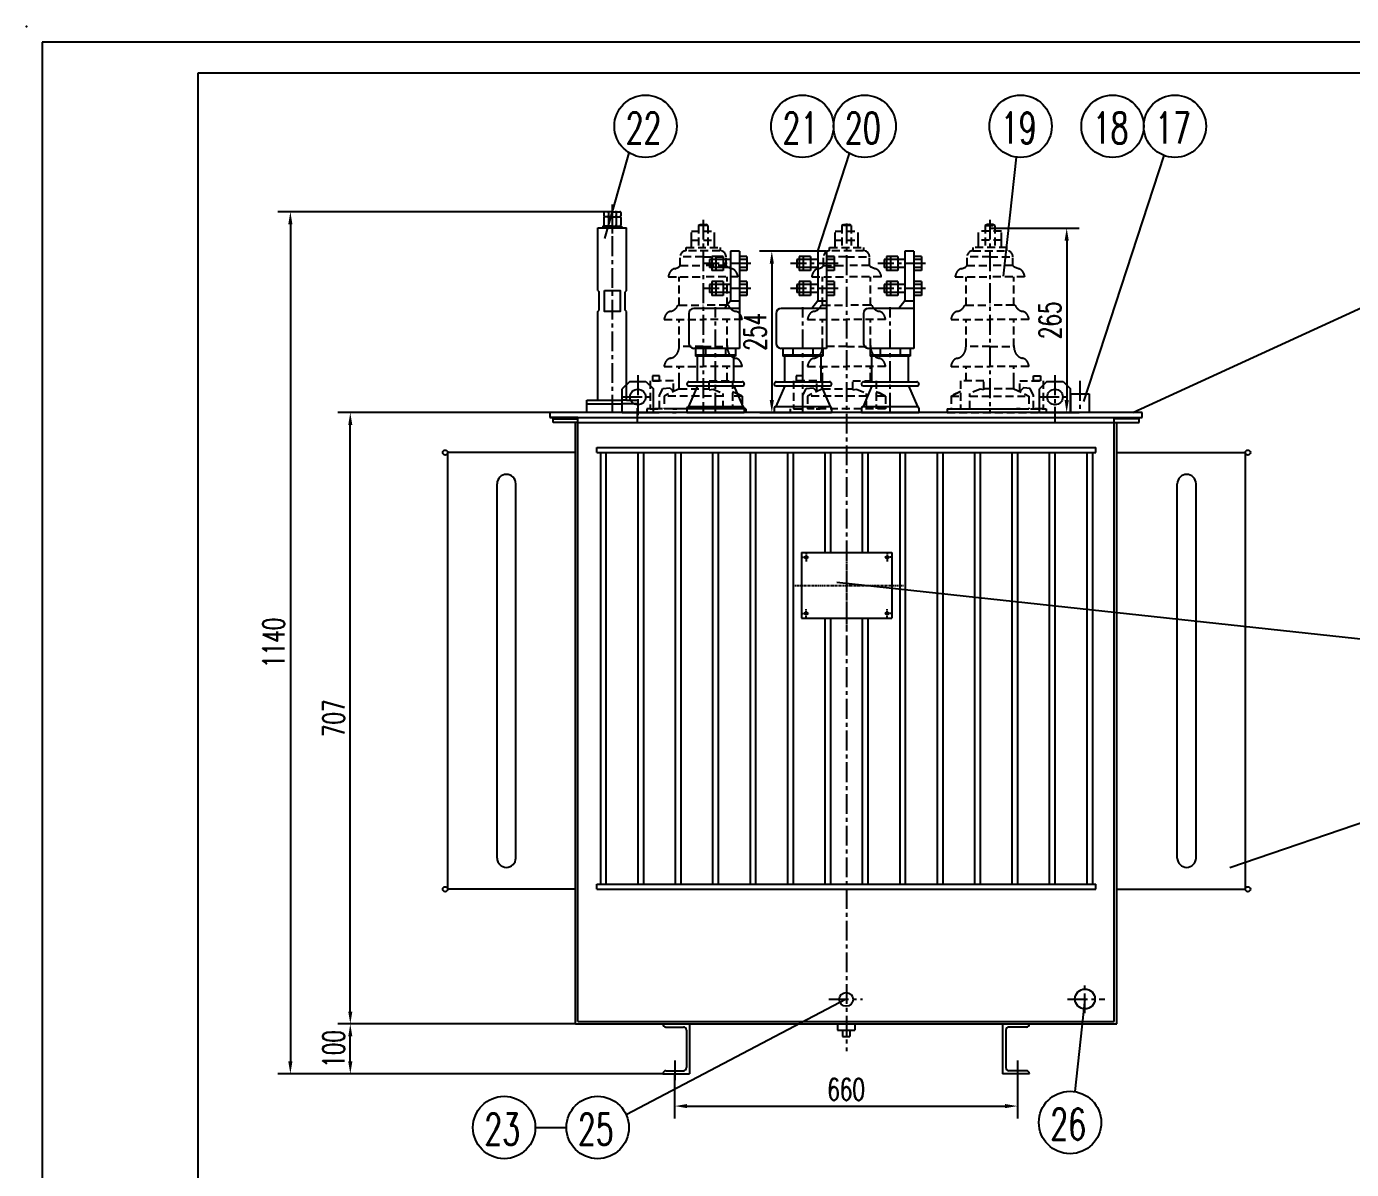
# Model space of a CAD drawing. Extents: x 53849 to 54274, y -7793 to -7491.
# Drawn here: x 53848.7 to 54061.2, y -7674.7 to -7491.5 of the extents above; entities that cross this region are included whole.
import ezdxf

# ---------------------------------------------------------------- set-up
doc = ezdxf.new("R2010")
doc.units = 0
doc.header["$LTSCALE"] = 0.1
for name, pattern in [('CENTER', [50.8, 31.75, -6.35, 6.35, -6.35]), ('DASHED', [19.05, 12.7, -6.35]), ('PHANTOM', [63.5, 31.75, -6.35, 6.35, -6.35, 6.35, -6.35])]:
    doc.linetypes.add(name, pattern=pattern)
doc.layers.get('0').update_dxf_attribs({"linetype": 'CONTINUOUS'})
doc.layers.get('DEFPOINTS').update_dxf_attribs({"linetype": 'CONTINUOUS'})
for name, color, linetype in [('1', 1, 'CENTER'), ('2', 3, 'CONTINUOUS'), ('4', 4, 'DASHED'), ('5', 7, 'CONTINUOUS')]:
    doc.layers.add(name, color=color, linetype=linetype)
doc.styles.get("Standard").update_dxf_attribs({"font": 'romans.shx', "width": 0.67, "bigfont": 'intecad.shx'})
doc.dimstyles.get("Standard").update_dxf_attribs({"dimtxt": 3.5, "dimasz": 2.5, "dimexe": 1, "dimexo": 0.2, "dimgap": 0.9, "dimtad": 1, "dimdec": 0, "dimzin": 0, "dimdsep": 46, "dimtxsty": 'Standard', "dimcen": 0, "dimadec": 0, "dimazin": 0, "dimtfac": 1, "dimtdec": 0, "dimtmove": 0, "dimatfit": 3, "dimfxl": 0, "dimtolj": 1, "dimtzin": 0, "dimarcsym": 0})

# ---------------------------------------------------------------- blocks, each defined once
blk = doc.blocks.new('mp')
for p, q in [((13302, -635.8), (13447, -635.8)), ((13302, -635.8), (13302, -740.8)), ((13447, -635.8), (13447, -740.8)), ((13302, -740.8), (13447, -740.8))]:
    blk.add_line(p, q)
for centre in [(13309.5, -643.3), (13439.5, -643.3), (13309.5, -733.3), (13439.5, -733.3)]:
    blk.add_circle(centre, 2)
at = {"layer": '1'}
for p, q in [((13309.5, -635.8), (13309.5, -650.2)), ((13374.5, -622.4), (13374.5, -756.4)), ((13439.5, -635.8), (13439.5, -650.2)), ((13302, -643.3), (13314.6, -643.3)), ((13447, -643.3), (13434.4, -643.3)), ((13287.7, -688.3), (13466.5, -688.3)), ((13302, -733.3), (13314.6, -733.3)), ((13309.5, -740.8), (13309.5, -726.4)), ((13447, -733.3), (13434.4, -733.3)), ((13439.5, -740.8), (13439.5, -726.4))]:
    blk.add_line(p, q, dxfattribs=at)
blk = doc.blocks.new('*D907')
at = {"layer": '2', "lineweight": -2, "transparency": 16777216}
for p, q in [((53952.64, -7659.36), (53952.64, -7666.52)), ((54007.64, -7659.36), (54007.64, -7666.52)), ((53954.64, -7664.52), (54005.64, -7664.52))]:
    blk.add_line(p, q, dxfattribs=at)
at = {"layer": '2', "transparency": 16777216}
for points in [[(53954.64, -7664.19), (53954.64, -7664.85), (53952.64, -7664.52)], [(54005.64, -7664.19), (54005.64, -7664.85), (54007.64, -7664.52)]]:
    blk.add_solid(points, dxfattribs=at)
at = {"layer": 'DEFPOINTS', "color": 0, "transparency": 16777216}
for p in [(53952.64, -7659.36), (54007.64, -7659.36), (54007.64, -7664.52)]:
    blk.add_point(p, dxfattribs=at)
at = {"layer": '2', "transparency": 16777216, "insert": (53980.14, -7661.85), "char_height": 3.5, "attachment_point": 5}
blk.add_mtext('\\A1;660', dxfattribs=at)
blk = doc.blocks.new('*D918')
at = {"layer": '2', "lineweight": -2, "transparency": 16777216}
for p, q in [((53936.74, -7651.36), (53898.62, -7651.36)), ((53900.62, -7657.36), (53900.62, -7653.36)), ((53950.74, -7659.36), (53898.62, -7659.36))]:
    blk.add_line(p, q, dxfattribs=at)
at = {"layer": '2', "transparency": 16777216}
for points in [[(53900.29, -7653.36), (53900.95, -7653.36), (53900.62, -7651.36)], [(53900.29, -7657.36), (53900.95, -7657.36), (53900.62, -7659.36)]]:
    blk.add_solid(points, dxfattribs=at)
at = {"layer": 'DEFPOINTS', "color": 0, "transparency": 16777216}
for p in [(53900.62, -7651.36), (53936.74, -7651.36), (53950.74, -7659.36)]:
    blk.add_point(p, dxfattribs=at)
at = {"layer": '2', "transparency": 16777216, "insert": (53897.94, -7655.36), "char_height": 3.5, "attachment_point": 5, "rotation": 90}
blk.add_mtext('\\A1;100', dxfattribs=at)
blk = doc.blocks.new('*D919')
at = {"layer": '2', "lineweight": -2, "transparency": 16777216}
for p, q in [((53932.63, -7553.36), (53898.62, -7553.36)), ((53900.62, -7649.36), (53900.62, -7555.36)), ((53936.74, -7651.36), (53898.62, -7651.36))]:
    blk.add_line(p, q, dxfattribs=at)
at = {"layer": '2', "transparency": 16777216}
for points in [[(53900.29, -7555.36), (53900.95, -7555.36), (53900.62, -7553.36)], [(53900.29, -7649.36), (53900.95, -7649.36), (53900.62, -7651.36)]]:
    blk.add_solid(points, dxfattribs=at)
at = {"layer": 'DEFPOINTS', "color": 0, "transparency": 16777216}
for p in [(53900.62, -7553.36), (53932.63, -7553.36), (53936.74, -7651.36)]:
    blk.add_point(p, dxfattribs=at)
at = {"layer": '2', "transparency": 16777216, "insert": (53897.94, -7602.36), "char_height": 3.5, "attachment_point": 5, "rotation": 90}
blk.add_mtext('\\A1;707', dxfattribs=at)
blk = doc.blocks.new('*D920')
at = {"layer": '2', "lineweight": -2, "transparency": 16777216}
for p, q in [((53942.63, -7521.16), (53889.01, -7521.16)), ((53891.01, -7523.16), (53891.01, -7657.36)), ((53950.74, -7659.36), (53889.01, -7659.36))]:
    blk.add_line(p, q, dxfattribs=at)
at = {"layer": '2', "transparency": 16777216}
for points in [[(53890.68, -7523.16), (53891.34, -7523.16), (53891.01, -7521.16)], [(53890.68, -7657.36), (53891.34, -7657.36), (53891.01, -7659.36)]]:
    blk.add_solid(points, dxfattribs=at)
at = {"layer": 'DEFPOINTS', "color": 0, "transparency": 16777216}
for p in [(53942.63, -7521.16), (53891.01, -7659.36), (53950.74, -7659.36)]:
    blk.add_point(p, dxfattribs=at)
at = {"layer": '2', "transparency": 16777216, "insert": (53888.33, -7590.26), "char_height": 3.5, "attachment_point": 5, "rotation": 90}
blk.add_mtext('\\A1;1140', dxfattribs=at)
blk = doc.blocks.new('*D921')
at = {"layer": '2', "lineweight": -2, "transparency": 16777216}
for p, q in [((53975.58, -7527.46), (53966.22, -7527.46)), ((53968.22, -7529.46), (53968.22, -7551.36)), ((53966.28, -7553.36), (53970.22, -7553.36))]:
    blk.add_line(p, q, dxfattribs=at)
at = {"layer": '2', "transparency": 16777216}
for points in [[(53967.89, -7529.46), (53968.55, -7529.46), (53968.22, -7527.46)], [(53967.89, -7551.36), (53968.55, -7551.36), (53968.22, -7553.36)]]:
    blk.add_solid(points, dxfattribs=at)
at = {"layer": 'DEFPOINTS', "color": 0, "transparency": 16777216}
for p in [(53975.58, -7527.46), (53966.28, -7553.36), (53968.22, -7553.36)]:
    blk.add_point(p, dxfattribs=at)
at = {"layer": '2', "transparency": 16777216, "insert": (53965.55, -7540.41), "char_height": 3.5, "attachment_point": 5, "rotation": 90}
blk.add_mtext('\\A1;254', dxfattribs=at)
blk = doc.blocks.new('*D927')
at = {"layer": '2', "lineweight": -2, "transparency": 16777216}
for p, q in [((54003.13, -7523.79), (54017.51, -7523.79)), ((54015.51, -7525.79), (54015.51, -7551.36)), ((54011.13, -7553.36), (54017.51, -7553.36))]:
    blk.add_line(p, q, dxfattribs=at)
at = {"layer": '2', "transparency": 16777216}
for points in [[(54015.18, -7525.79), (54015.85, -7525.79), (54015.51, -7523.79)], [(54015.18, -7551.36), (54015.85, -7551.36), (54015.51, -7553.36)]]:
    blk.add_solid(points, dxfattribs=at)
at = {"layer": 'DEFPOINTS', "color": 0, "transparency": 16777216}
for p in [(54003.13, -7523.79), (54011.13, -7553.36), (54015.51, -7553.36)]:
    blk.add_point(p, dxfattribs=at)
at = {"layer": '2', "transparency": 16777216, "insert": (54012.84, -7538.57), "char_height": 3.5, "attachment_point": 5, "rotation": 90}
blk.add_mtext('\\A1;265', dxfattribs=at)

msp = doc.modelspace()

# ---------------------------------------------------------------- linework, layer by layer
for p, q in [((54266.19, -7498.972), (53876.19, -7498.972)), ((53876.19, -7498.972), (53876.19, -7785.972)), ((53941.284, -7521.308), (53941.284, -7521.808)), ((53941.284, -7522.108), (53941.284, -7523.308)), ((53942.634, -7521.158), (53941.434, -7521.158)), ((53941.869, -7521.958), (53941.434, -7521.958)), ((53942.019, -7521.308), (53942.019, -7521.808)), ((53942.019, -7522.108), (53942.019, -7523.308)), ((53942.634, -7521.958), (53942.169, -7521.958)), ((53942.634, -7521.158), (53943.834, -7521.158)), ((53942.634, -7521.958), (53943.099, -7521.958)), ((53943.249, -7521.308), (53943.249, -7521.808)), ((53943.249, -7522.108), (53943.249, -7523.308)), ((53943.399, -7521.958), (53943.834, -7521.958)), ((53943.984, -7521.308), (53943.984, -7521.808)), ((53943.984, -7522.108), (53943.984, -7523.308)), ((53940.334, -7533.784), (53940.334, -7523.758)), ((53940.334, -7523.758), (53944.934, -7523.758)), ((53942.634, -7523.458), (53941.134, -7523.458)), ((53941.134, -7523.458), (53941.134, -7523.758)), ((53941.869, -7523.458), (53941.434, -7523.458)), ((53942.634, -7523.458), (53944.134, -7523.458)), ((53943.399, -7523.458), (53943.834, -7523.458)), ((53944.134, -7523.458), (53944.134, -7523.758)), ((53944.134, -7523.458), (53944.134, -7523.758)), ((53944.934, -7533.784), (53944.934, -7523.758)), ((53961.578, -7528.818), (53958.218, -7528.818)), ((53958.218, -7528.818), (53958.218, -7530.098)), ((53960.442, -7528.338), (53958.618, -7528.338)), ((53958.618, -7528.338), (53958.618, -7530.578)), ((53959.258, -7528.338), (53959.258, -7530.578)), ((53960.442, -7528.338), (53960.442, -7530.578)), ((53963.018, -7527.458), (53961.578, -7527.458)), ((53961.578, -7527.458), (53961.578, -7535.458)), ((53963.018, -7527.458), (53963.018, -7543.058)), ((53964.202, -7528.338), (53963.018, -7528.338)), ((53964.202, -7528.818), (53963.018, -7528.818)), ((53964.202, -7528.338), (53964.202, -7530.578)), ((53964.202, -7528.338), (53964.202, -7530.578)), ((53975.578, -7528.818), (53972.218, -7528.818)), ((53972.218, -7528.818), (53972.218, -7530.098)), ((53974.442, -7528.338), (53972.618, -7528.338)), ((53972.618, -7528.338), (53972.618, -7530.578)), ((53973.258, -7528.338), (53973.258, -7530.578)), ((53974.442, -7528.338), (53974.442, -7530.578)), ((53977.018, -7527.458), (53975.578, -7527.458)), ((53975.578, -7527.458), (53975.578, -7535.458)), ((53977.018, -7527.458), (53977.018, -7543.058)), ((53978.202, -7528.338), (53977.018, -7528.338)), ((53978.202, -7528.818), (53977.018, -7528.818)), ((53978.202, -7528.338), (53978.202, -7530.578)), ((53978.202, -7528.338), (53978.202, -7530.578)), ((53989.578, -7528.818), (53986.218, -7528.818)), ((53986.218, -7528.818), (53986.218, -7530.098)), ((53988.442, -7528.338), (53986.618, -7528.338)), ((53986.618, -7528.338), (53986.618, -7530.578)), ((53987.258, -7528.338), (53987.258, -7530.578)), ((53988.442, -7528.338), (53988.442, -7530.578)), ((53991.018, -7527.458), (53989.578, -7527.458)), ((53989.578, -7527.458), (53989.578, -7535.458)), ((53991.018, -7527.458), (53991.018, -7543.058)), ((53992.202, -7528.338), (53991.018, -7528.338)), ((53992.202, -7528.818), (53991.018, -7528.818)), ((53992.202, -7528.338), (53992.202, -7530.578)), ((53992.202, -7528.338), (53992.202, -7530.578)), ((53961.578, -7530.098), (53958.218, -7530.098)), ((53960.442, -7530.578), (53958.618, -7530.578)), ((53964.202, -7530.098), (53963.018, -7530.098)), ((53964.202, -7530.578), (53963.018, -7530.578)), ((53975.578, -7530.098), (53972.218, -7530.098)), ((53974.442, -7530.578), (53972.618, -7530.578)), ((53978.202, -7530.098), (53977.018, -7530.098)), ((53978.202, -7530.578), (53977.018, -7530.578)), ((53989.578, -7530.098), (53986.218, -7530.098)), ((53988.442, -7530.578), (53986.618, -7530.578)), ((53992.202, -7530.098), (53991.018, -7530.098)), ((53992.202, -7530.578), (53991.018, -7530.578)), ((53961.578, -7532.818), (53958.218, -7532.818)), ((53958.218, -7532.818), (53958.218, -7534.098)), ((53958.618, -7532.338), (53958.618, -7534.578)), ((53960.442, -7532.338), (53958.618, -7532.338)), ((53959.258, -7532.338), (53959.258, -7534.578)), ((53960.442, -7532.338), (53960.442, -7534.578)), ((53964.202, -7532.338), (53963.018, -7532.338)), ((53964.202, -7532.818), (53963.018, -7532.818)), ((53964.202, -7532.338), (53964.202, -7534.578)), ((53964.202, -7532.338), (53964.202, -7534.578)), ((53975.578, -7532.818), (53972.218, -7532.818)), ((53972.218, -7532.818), (53972.218, -7534.098)), ((53972.618, -7532.338), (53972.618, -7534.578)), ((53974.442, -7532.338), (53972.618, -7532.338)), ((53973.258, -7532.338), (53973.258, -7534.578)), ((53974.442, -7532.338), (53974.442, -7534.578)), ((53978.202, -7532.338), (53977.018, -7532.338)), ((53978.202, -7532.818), (53977.018, -7532.818)), ((53978.202, -7532.338), (53978.202, -7534.578)), ((53978.202, -7532.338), (53978.202, -7534.578)), ((53989.578, -7532.818), (53986.218, -7532.818)), ((53986.218, -7532.818), (53986.218, -7534.098)), ((53986.618, -7532.338), (53986.618, -7534.578)), ((53988.442, -7532.338), (53986.618, -7532.338)), ((53987.258, -7532.338), (53987.258, -7534.578)), ((53988.442, -7532.338), (53988.442, -7534.578)), ((53992.202, -7532.338), (53991.018, -7532.338)), ((53992.202, -7532.818), (53991.018, -7532.818)), ((53992.202, -7532.338), (53992.202, -7534.578)), ((53992.202, -7532.338), (53992.202, -7534.578)), ((53940.334, -7533.784), (53940.539, -7533.998)), ((53940.539, -7536.94), (53940.539, -7533.998)), ((53944.934, -7533.784), (53944.729, -7533.998)), ((53944.729, -7536.94), (53944.729, -7533.998)), ((53961.578, -7534.098), (53958.218, -7534.098)), ((53960.442, -7534.578), (53958.618, -7534.578)), ((53964.202, -7534.098), (53963.018, -7534.098)), ((53964.202, -7534.578), (53963.018, -7534.578)), ((53975.578, -7534.098), (53972.218, -7534.098)), ((53974.442, -7534.578), (53972.618, -7534.578)), ((53978.202, -7534.098), (53977.018, -7534.098)), ((53978.202, -7534.578), (53977.018, -7534.578)), ((53989.578, -7534.098), (53986.218, -7534.098)), ((53988.442, -7534.578), (53986.618, -7534.578)), ((53992.202, -7534.098), (53991.018, -7534.098)), ((53992.202, -7534.578), (53991.018, -7534.578)), ((53940.334, -7537.154), (53940.539, -7536.94)), ((53940.334, -7551.358), (53940.334, -7537.154)), ((53944.934, -7537.154), (53944.729, -7536.94)), ((53944.934, -7548.858), (53944.934, -7537.154)), ((53963.018, -7536.658), (53955.724, -7536.658)), ((53961.578, -7535.458), (53960.618, -7536.658)), ((53961.578, -7535.458), (53963.018, -7535.458)), ((53977.018, -7536.658), (53969.724, -7536.658)), ((53975.578, -7535.458), (53974.618, -7536.658)), ((53975.578, -7535.458), (53977.018, -7535.458)), ((53991.018, -7536.658), (53983.724, -7536.658)), ((53989.578, -7535.458), (53988.618, -7536.658)), ((53989.578, -7535.458), (53991.018, -7535.458)), ((53954.924, -7537.458), (53954.924, -7542.258)), ((53968.924, -7537.458), (53968.924, -7542.258)), ((53982.924, -7537.458), (53982.924, -7542.258)), ((53963.018, -7543.058), (53955.724, -7543.058)), ((53956.006, -7543.058), (53956.006, -7544.338)), ((53957.606, -7543.058), (53957.606, -7544.178)), ((53960.806, -7543.058), (53960.806, -7544.178)), ((53962.406, -7543.058), (53962.406, -7544.338)), ((53977.018, -7543.058), (53969.724, -7543.058)), ((53970.006, -7543.058), (53970.006, -7544.338)), ((53971.606, -7543.058), (53971.606, -7544.178)), ((53974.806, -7543.058), (53974.806, -7544.178)), ((53976.406, -7543.058), (53976.406, -7544.338)), ((53991.018, -7543.058), (53983.724, -7543.058)), ((53984.006, -7543.058), (53984.006, -7544.338)), ((53985.606, -7543.058), (53985.606, -7544.178)), ((53988.806, -7543.058), (53988.806, -7544.178)), ((53990.406, -7543.058), (53990.406, -7544.338)), ((53962.406, -7544.178), (53956.006, -7544.178)), ((53962.406, -7544.338), (53956.006, -7544.338)), ((53956.286, -7548.42), (53956.286, -7544.338)), ((53962.126, -7548.42), (53962.126, -7544.338)), ((53976.406, -7544.178), (53970.006, -7544.178)), ((53976.406, -7544.338), (53970.006, -7544.338)), ((53970.286, -7548.42), (53970.286, -7544.338)), ((53976.126, -7548.42), (53976.126, -7544.338)), ((53990.406, -7544.178), (53984.006, -7544.178)), ((53990.406, -7544.338), (53984.006, -7544.338)), ((53984.286, -7548.42), (53984.286, -7544.338)), ((53990.126, -7548.42), (53990.126, -7544.338)), ((53954.606, -7548.74), (53954.606, -7548.82)), ((53954.846, -7549.06), (53963.566, -7549.06)), ((53956.286, -7549.06), (53954.846, -7552.398)), ((53954.926, -7548.42), (53963.486, -7548.42)), ((53962.126, -7549.06), (53963.566, -7552.398)), ((53963.806, -7548.74), (53963.806, -7548.82)), ((53968.606, -7548.74), (53968.606, -7548.82)), ((53968.846, -7549.06), (53977.566, -7549.06)), ((53970.286, -7549.06), (53968.846, -7552.398)), ((53968.926, -7548.42), (53977.486, -7548.42)), ((53976.126, -7549.06), (53977.566, -7552.398)), ((53977.806, -7548.74), (53977.806, -7548.82)), ((53982.606, -7548.74), (53982.606, -7548.82)), ((53982.846, -7549.06), (53991.566, -7549.06)), ((53984.286, -7549.06), (53982.846, -7552.398)), ((53982.926, -7548.42), (53991.486, -7548.42)), ((53990.126, -7549.06), (53991.566, -7552.398)), ((53991.806, -7548.74), (53991.806, -7548.82)), ((53938.534, -7551.358), (53944.234, -7551.358)), ((53938.534, -7553.358), (53938.534, -7551.358)), ((53938.534, -7551.958), (53944.234, -7551.958)), ((53944.934, -7551.358), (53944.934, -7550.858)), ((53946.14, -7551.958), (53946.734, -7551.958)), ((54016.134, -7550.358), (54019.134, -7550.358)), ((54016.134, -7550.358), (54016.134, -7553.358)), ((54019.134, -7550.358), (54019.134, -7553.358)), ((53944.234, -7553.358), (53949.234, -7553.358)), ((53963.974, -7553.358), (53948.097, -7553.358)), ((53948.622, -7553.358), (53950.132, -7553.358)), ((53954.606, -7552.638), (53954.606, -7553.358)), ((53954.606, -7553.358), (53963.806, -7553.358)), ((53954.846, -7552.398), (53963.566, -7552.398)), ((53963.806, -7552.638), (53963.806, -7553.358)), ((53968.606, -7552.638), (53968.606, -7553.358)), ((53968.606, -7553.358), (53977.806, -7553.358)), ((53968.846, -7552.398), (53977.566, -7552.398)), ((53987.046, -7553.358), (53971.169, -7553.358)), ((53977.806, -7552.638), (53977.806, -7553.358)), ((53982.606, -7552.638), (53982.606, -7553.358)), ((53982.606, -7553.358), (53991.806, -7553.358)), ((53982.846, -7552.398), (53991.566, -7552.398)), ((53991.806, -7552.638), (53991.806, -7553.358)), ((54009.974, -7553.358), (53994.097, -7553.358)), ((54011.134, -7553.358), (54016.134, -7553.358)), ((53936.739, -7651.357), (53936.739, -7554.958)), ((54023.534, -7651.357), (54023.534, -7554.958)), ((53936.739, -7559.758), (53916.239, -7559.758)), ((53916.239, -7629.758), (53916.239, -7559.758)), ((53940.178, -7558.958), (54020.178, -7558.958)), ((53940.178, -7559.758), (53940.178, -7558.958)), ((53940.178, -7559.758), (54020.178, -7559.758)), ((53940.728, -7559.758), (53940.728, -7628.958)), ((53941.628, -7559.758), (53941.628, -7628.958)), ((53946.728, -7559.758), (53946.728, -7628.958)), ((53947.628, -7559.758), (53947.628, -7628.958)), ((53952.728, -7559.758), (53952.728, -7628.958)), ((53953.628, -7559.758), (53953.628, -7628.958)), ((53958.728, -7559.758), (53958.728, -7628.958)), ((53959.628, -7559.758), (53959.628, -7628.958)), ((53964.728, -7559.758), (53964.728, -7628.958)), ((53965.628, -7559.758), (53965.628, -7628.958)), ((53970.728, -7559.758), (53970.728, -7628.958)), ((53971.628, -7559.758), (53971.628, -7628.958)), ((53976.728, -7559.758), (53976.728, -7575.8)), ((53977.628, -7559.758), (53977.628, -7575.8)), ((53982.728, -7559.758), (53982.728, -7575.8)), ((53983.628, -7559.758), (53983.628, -7575.8)), ((53988.728, -7559.758), (53988.728, -7628.958)), ((53989.628, -7559.758), (53989.628, -7628.958)), ((53994.728, -7559.758), (53994.728, -7628.958)), ((53995.628, -7559.758), (53995.628, -7628.958)), ((54000.728, -7559.758), (54000.728, -7628.958)), ((54001.628, -7559.758), (54001.628, -7628.958)), ((54006.728, -7559.758), (54006.728, -7628.958)), ((54007.628, -7559.758), (54007.628, -7628.958)), ((54012.728, -7559.758), (54012.728, -7628.958)), ((54013.628, -7559.758), (54013.628, -7628.958)), ((54018.728, -7559.758), (54018.728, -7628.958)), ((54019.628, -7559.758), (54019.628, -7628.958)), ((54020.178, -7559.758), (54020.178, -7558.958)), ((54023.674, -7559.758), (54044.174, -7559.758)), ((54044.174, -7629.758), (54044.174, -7559.758)), ((53976.728, -7586.3), (53976.728, -7628.958)), ((53977.628, -7586.3), (53977.628, -7628.958)), ((53982.728, -7586.3), (53982.728, -7628.958)), ((53983.628, -7586.3), (53983.628, -7628.958)), ((53936.739, -7629.758), (53916.239, -7629.758)), ((53940.178, -7628.958), (54020.178, -7628.958)), ((53940.178, -7629.758), (53940.178, -7628.958)), ((53940.178, -7629.758), (54020.178, -7629.758)), ((54020.178, -7629.758), (54020.178, -7628.958)), ((54023.674, -7629.758), (54044.174, -7629.758)), ((53936.739, -7651.357), (54023.534, -7651.357)), ((53951.244, -7651.857), (53954.044, -7651.857)), ((53955.044, -7651.357), (53955.044, -7659.357)), ((53978.744, -7651.357), (53978.744, -7652.357)), ((53981.544, -7651.357), (53981.544, -7652.357)), ((54005.244, -7651.357), (54005.244, -7659.357)), ((54009.044, -7651.857), (54006.244, -7651.857)), ((53954.544, -7652.357), (53954.544, -7658.357)), ((53978.744, -7652.357), (53981.544, -7652.357)), ((53979.544, -7652.357), (53979.544, -7653.357)), ((53979.544, -7653.357), (53980.744, -7653.357)), ((53980.744, -7652.357), (53980.744, -7653.357)), ((54005.744, -7652.357), (54005.744, -7658.357)), ((53950.744, -7659.357), (53950.744, -7659.357)), ((53950.744, -7659.357), (53955.044, -7659.357)), ((53951.244, -7658.857), (53954.044, -7658.857)), ((54009.544, -7659.357), (54005.244, -7659.357)), ((54009.044, -7658.857), (54006.244, -7658.857)), ((54009.544, -7659.357), (54009.544, -7659.357))]:
    msp.add_line(p, q)
at = {"color": 1, "linetype": 'CENTER'}
for p, q in [((54018.444, -7649.628), (54018.444, -7644.665)), ((53977.36, -7647.357), (53982.775, -7647.357)), ((54015.664, -7647.357), (54021.61, -7647.357))]:
    msp.add_line(p, q, dxfattribs=at)
msp.add_lwpolyline([(53941.365, -7533.784), (53943.902, -7533.784), (53943.902, -7537.154), (53941.365, -7537.154)], close=True)
for centre, radius in [((53915.839, -7559.758), 0.4), ((54044.574, -7559.758), 0.4), ((53915.839, -7629.758), 0.4), ((54044.574, -7629.758), 0.4), ((53980.144, -7647.423), 1.1), ((54018.444, -7647.357), 1.6)]:
    msp.add_circle(centre, radius)
for centre, radius, start, end in [((53941.434, -7521.308), 0.15, 90, 180), ((53941.434, -7521.808), 0.15, 180, 270), ((53941.434, -7522.108), 0.15, 90, 180), ((53941.869, -7521.308), 0.15, 0, 90), ((53941.869, -7521.808), 0.15, 270, 0), ((53941.869, -7522.108), 0.15, 0, 90), ((53942.169, -7521.308), 0.15, 90, 180), ((53942.169, -7521.808), 0.15, 180, 270), ((53942.169, -7522.108), 0.15, 90, 180), ((53943.099, -7521.308), 0.15, 0, 90), ((53943.099, -7521.808), 0.15, 270, 0), ((53943.099, -7522.108), 0.15, 0, 90), ((53943.399, -7521.308), 0.15, 90, 180), ((53943.399, -7521.808), 0.15, 180, 270), ((53943.399, -7522.108), 0.15, 90, 180), ((53943.834, -7521.308), 0.15, 0, 90), ((53943.834, -7521.808), 0.15, 270, 0), ((53943.834, -7522.108), 0.15, 0, 90), ((53941.434, -7523.308), 0.15, 180, 270), ((53941.869, -7523.308), 0.15, 270, 0), ((53942.169, -7523.308), 0.15, 180, 270), ((53943.099, -7523.308), 0.15, 270, 0), ((53943.399, -7523.308), 0.15, 180, 270), ((53943.834, -7523.308), 0.15, 270, 0), ((53955.724, -7537.458), 0.8, 90, 180), ((53969.724, -7537.458), 0.8, 90, 180), ((53983.724, -7537.458), 0.8, 90, 180), ((53955.724, -7542.258), 0.8, 180, 270), ((53969.724, -7542.258), 0.8, 180, 270), ((53983.724, -7542.258), 0.8, 180, 270), ((53954.926, -7548.74), 0.32, 90, 180), ((53954.846, -7548.82), 0.24, 180, 270), ((53963.486, -7548.74), 0.32, 0, 90), ((53963.566, -7548.82), 0.24, 270, 0), ((53968.926, -7548.74), 0.32, 90, 180), ((53968.846, -7548.82), 0.24, 180, 270), ((53977.486, -7548.74), 0.32, 0, 90), ((53977.566, -7548.82), 0.24, 270, 0), ((53982.926, -7548.74), 0.32, 90, 180), ((53982.846, -7548.82), 0.24, 180, 270), ((53991.486, -7548.74), 0.32, 0, 90), ((53991.566, -7548.82), 0.24, 270, 0), ((53954.846, -7552.638), 0.24, 90, 180), ((53963.566, -7552.638), 0.24, 0, 90), ((53968.846, -7552.638), 0.24, 90, 180), ((53977.566, -7552.638), 0.24, 0, 90), ((53982.846, -7552.638), 0.24, 90, 180), ((53991.566, -7552.638), 0.24, 0, 90), ((53951.244, -7651.357), 0.5, 180, 270), ((53954.044, -7652.357), 0.5, 0, 90), ((54006.244, -7652.357), 0.5, 90, 180), ((54009.044, -7651.357), 0.5, 270, 0), ((53954.044, -7658.357), 0.5, 270, 0), ((54006.244, -7658.357), 0.5, 180, 270), ((53951.244, -7659.357), 0.5, 90, 180), ((54009.044, -7659.357), 0.5, 0, 90)]:
    msp.add_arc(centre, radius, start, end)
msp.add_point((53848.69, -7491.472))
at = {"layer": '1'}
for p, q in [((53942.634, -7520.022), (53942.634, -7553.358)), ((53942.634, -7520.23), (53942.634, -7524.756)), ((53957.206, -7522.458), (53957.206, -7553.358)), ((54003.206, -7522.458), (54003.206, -7553.358)), ((53980.206, -7523.058), (53980.206, -7655.706)), ((53964.849, -7529.458), (53957.245, -7529.458)), ((53978.849, -7529.458), (53971.245, -7529.458)), ((53992.849, -7529.458), (53985.245, -7529.458)), ((53964.849, -7533.458), (53957.245, -7533.458)), ((53978.849, -7533.458), (53971.245, -7533.458)), ((53992.849, -7533.458), (53985.245, -7533.458)), ((53959.206, -7553.358), (53959.206, -7536.448)), ((53973.206, -7553.358), (53973.206, -7536.448)), ((53987.206, -7553.358), (53987.206, -7536.448)), ((53946.734, -7547.378), (53946.734, -7553.784)), ((54013.634, -7547.378), (54013.634, -7553.784)), ((54017.634, -7548.291), (54017.634, -7553.358)), ((53944.234, -7550.858), (53949.234, -7550.858)), ((54011.134, -7550.858), (54016.134, -7550.858)), ((53946.634, -7552.639), (53946.634, -7554.792)), ((53963.374, -7553.358), (53950.894, -7553.358)), ((54013.634, -7552.639), (54013.634, -7554.792)), ((53952.644, -7657.204), (53952.644, -7660.49)), ((54007.644, -7657.204), (54007.644, -7660.49))]:
    msp.add_line(p, q, dxfattribs=at)
at = {"layer": '2'}
for p, q in [((54271.19, -7493.972), (53851.19, -7493.972)), ((53851.19, -7493.972), (53851.19, -7790.972)), ((53941.449, -7525.458), (53945.348, -7511.716)), ((53975.578, -7527.458), (53980.68, -7511.821)), ((54005.366, -7531.472), (54007.455, -7512.411)), ((54018.283, -7551.584), (54031.165, -7512.157)), ((54026.141, -7553.358), (54078.965, -7529.067)), ((53952.268, -7553.358), (53952.898, -7553.358)), ((53937.134, -7650.958), (53937.134, -7554.958)), ((53937.134, -7554.958), (54023.134, -7554.958)), ((54023.134, -7650.958), (54023.134, -7554.958)), ((53924.16, -7624.758), (53924.16, -7564.758)), ((53927.16, -7624.758), (53927.16, -7564.758)), ((54033.253, -7624.758), (54033.253, -7564.758)), ((54036.253, -7624.758), (54036.253, -7564.758)), ((53978.652, -7580.543), (54078.118, -7591.283)), ((54041.667, -7626.265), (54078.689, -7613.603)), ((53980.151, -7647.357), (53944.868, -7665.932)), ((54018.444, -7647.357), (54016.811, -7662.206)), ((53937.134, -7650.958), (54023.134, -7650.958)), ((53930.294, -7667.951), (53935.294, -7667.951))]:
    msp.add_line(p, q, dxfattribs=at)
for centre in [(53947.966, -7507.456), (53973.118, -7507.456), (53983.118, -7507.456), (54008.118, -7507.456), (54022.866, -7507.456), (54032.866, -7507.456), (54016.053, -7667.148), (53925.294, -7667.951), (53940.294, -7667.951)]:
    msp.add_circle(centre, 5, dxfattribs=at)
for centre, start, end in [((53925.66, -7564.758), 0, 180), ((54034.753, -7564.758), 0, 180), ((53925.66, -7624.758), 180, 0), ((54034.753, -7624.758), 180, 0)]:
    msp.add_arc(centre, 1.5, start, end, dxfattribs=at)
at = {"layer": '4'}
for p, q in [((53955.365, -7524.294), (53959.048, -7524.294)), ((53955.365, -7525.743), (53955.365, -7524.294)), ((53956.438, -7523.383), (53956.719, -7523.186)), ((53957.974, -7523.383), (53956.438, -7523.383)), ((53956.438, -7523.383), (53956.438, -7526.918)), ((53956.719, -7523.186), (53957.694, -7523.186)), ((53957.974, -7523.383), (53957.694, -7523.186)), ((53957.974, -7523.383), (53957.974, -7526.918)), ((53959.048, -7525.743), (53959.048, -7524.294)), ((53978.365, -7524.294), (53982.048, -7524.294)), ((53978.365, -7525.743), (53978.365, -7524.294)), ((53979.438, -7523.383), (53979.719, -7523.186)), ((53980.974, -7523.383), (53979.438, -7523.383)), ((53979.438, -7523.383), (53979.438, -7526.918)), ((53979.719, -7523.186), (53980.694, -7523.186)), ((53980.974, -7523.383), (53980.694, -7523.186)), ((53980.974, -7523.383), (53980.974, -7526.918)), ((53982.048, -7525.743), (53982.048, -7524.294)), ((54005.048, -7524.294), (54001.365, -7524.294)), ((54001.365, -7525.743), (54001.365, -7524.294)), ((54002.438, -7523.383), (54002.719, -7523.186)), ((54002.438, -7523.383), (54003.974, -7523.383)), ((54002.438, -7523.383), (54002.438, -7526.918)), ((54003.694, -7523.186), (54002.719, -7523.186)), ((54003.974, -7523.383), (54003.694, -7523.186)), ((54003.974, -7523.383), (54003.974, -7526.918)), ((54005.048, -7525.743), (54005.048, -7524.294)), ((53955.365, -7525.743), (53959.048, -7525.743)), ((53955.365, -7525.743), (53959.048, -7525.743)), ((53955.365, -7525.743), (53959.048, -7525.743)), ((53955.365, -7526.918), (53955.365, -7525.743)), ((53959.048, -7526.918), (53959.048, -7525.743)), ((53978.365, -7525.743), (53982.048, -7525.743)), ((53978.365, -7525.743), (53982.048, -7525.743)), ((53978.365, -7525.743), (53982.048, -7525.743)), ((53978.365, -7526.918), (53978.365, -7525.743)), ((53982.048, -7526.918), (53982.048, -7525.743)), ((54005.048, -7525.743), (54001.365, -7525.743)), ((54005.048, -7525.743), (54001.365, -7525.743)), ((54005.048, -7525.743), (54001.365, -7525.743)), ((54001.365, -7526.918), (54001.365, -7525.743)), ((54005.048, -7526.918), (54005.048, -7525.743)), ((53957.206, -7528.386), (53953.528, -7528.386)), ((53953.528, -7529.798), (53953.528, -7528.386)), ((53957.206, -7528.386), (53960.885, -7528.386)), ((53960.885, -7529.798), (53960.885, -7528.386)), ((53980.206, -7528.386), (53976.528, -7528.386)), ((53976.528, -7529.798), (53976.528, -7528.386)), ((53980.206, -7528.386), (53983.885, -7528.386)), ((53983.885, -7529.798), (53983.885, -7528.386)), ((53999.528, -7529.798), (53999.528, -7528.386)), ((54003.206, -7528.386), (53999.528, -7528.386)), ((54003.206, -7528.386), (54006.885, -7528.386)), ((54006.885, -7529.798), (54006.885, -7528.386)), ((53952.653, -7530.292), (53953.272, -7530.025)), ((53953.528, -7529.798), (53957.206, -7529.798)), ((53960.885, -7529.798), (53957.206, -7529.798)), ((53961.76, -7530.292), (53961.141, -7530.025)), ((53975.653, -7530.292), (53976.272, -7530.025)), ((53976.528, -7529.798), (53980.206, -7529.798)), ((53983.885, -7529.798), (53980.206, -7529.798)), ((53984.76, -7530.292), (53984.141, -7530.025)), ((53998.653, -7530.292), (53999.272, -7530.025)), ((53999.528, -7529.798), (54003.206, -7529.798)), ((54006.885, -7529.798), (54003.206, -7529.798)), ((54007.76, -7530.292), (54007.141, -7530.025)), ((53951.645, -7531.617), (53957.206, -7531.617)), ((53953.368, -7536.155), (53953.368, -7531.617)), ((53962.768, -7531.617), (53957.206, -7531.617)), ((53961.045, -7536.155), (53961.045, -7531.617)), ((53974.645, -7531.617), (53980.206, -7531.617)), ((53976.368, -7536.155), (53976.368, -7531.617)), ((53985.768, -7531.617), (53980.206, -7531.617)), ((53984.045, -7536.155), (53984.045, -7531.617)), ((53997.645, -7531.617), (54003.206, -7531.617)), ((53999.368, -7536.155), (53999.368, -7531.617)), ((54008.768, -7531.617), (54003.206, -7531.617)), ((54007.045, -7536.155), (54007.045, -7531.617)), ((53953.167, -7536.155), (53953.368, -7536.155)), ((53953.368, -7536.155), (53957.206, -7536.155)), ((53961.045, -7536.155), (53957.206, -7536.155)), ((53961.246, -7536.155), (53961.045, -7536.155)), ((53976.167, -7536.155), (53976.368, -7536.155)), ((53976.368, -7536.155), (53980.206, -7536.155)), ((53984.045, -7536.155), (53980.206, -7536.155)), ((53984.246, -7536.155), (53984.045, -7536.155)), ((53999.167, -7536.155), (53999.368, -7536.155)), ((53999.368, -7536.155), (54003.206, -7536.155)), ((54007.045, -7536.155), (54003.206, -7536.155)), ((54007.246, -7536.155), (54007.045, -7536.155)), ((53950.966, -7538.46), (53957.206, -7538.46)), ((53953.368, -7542.741), (53953.368, -7538.46)), ((53963.446, -7538.46), (53957.206, -7538.46)), ((53961.045, -7542.741), (53961.045, -7538.46)), ((53973.966, -7538.46), (53980.206, -7538.46)), ((53976.368, -7542.741), (53976.368, -7538.46)), ((53986.446, -7538.46), (53980.206, -7538.46)), ((53984.045, -7542.741), (53984.045, -7538.46)), ((53996.966, -7538.46), (54003.206, -7538.46)), ((53999.368, -7542.741), (53999.368, -7538.46)), ((54009.446, -7538.46), (54003.206, -7538.46)), ((54007.045, -7542.741), (54007.045, -7538.46)), ((53957.206, -7542.741), (53953.366, -7542.741)), ((53957.206, -7542.741), (53961.046, -7542.741)), ((53980.206, -7542.741), (53976.366, -7542.741)), ((53980.206, -7542.741), (53984.046, -7542.741)), ((54003.206, -7542.741), (53999.366, -7542.741)), ((54003.206, -7542.741), (54007.046, -7542.741)), ((53950.966, -7545.972), (53957.206, -7545.972)), ((53953.366, -7548.274), (53953.366, -7545.972)), ((53953.366, -7549.527), (53953.366, -7547.871)), ((53963.446, -7545.972), (53957.206, -7545.972)), ((53961.046, -7548.274), (53961.046, -7545.972)), ((53973.966, -7545.972), (53980.206, -7545.972)), ((53976.366, -7548.274), (53976.366, -7545.972)), ((53976.366, -7549.527), (53976.366, -7547.871)), ((53986.446, -7545.972), (53980.206, -7545.972)), ((53984.046, -7548.274), (53984.046, -7545.972)), ((53996.966, -7545.972), (54003.206, -7545.972)), ((53999.366, -7548.274), (53999.366, -7545.972)), ((54009.446, -7545.972), (54003.206, -7545.972)), ((54007.046, -7548.274), (54007.046, -7545.972)), ((54007.046, -7549.527), (54007.046, -7547.871)), ((53948.695, -7548.274), (53948.695, -7552.758)), ((53952.432, -7548.274), (53948.695, -7548.274)), ((53950.204, -7550.604), (53950.753, -7549.507)), ((53950.753, -7549.507), (53951.851, -7549.37)), ((53953.366, -7549.527), (53950.966, -7550.702)), ((53951.851, -7549.37), (53952.432, -7549.985)), ((53952.432, -7549.985), (53952.432, -7548.274)), ((53953.366, -7549.527), (53958.201, -7549.527)), ((53958.201, -7549.721), (53958.201, -7548.274)), ((53958.201, -7548.274), (53961.939, -7548.274)), ((53958.201, -7549.721), (53958.798, -7549.586)), ((53958.798, -7549.586), (53960.429, -7550.309)), ((53961.939, -7548.274), (53961.939, -7552.758)), ((53961.939, -7549.964), (53963.446, -7550.702)), ((53963.446, -7550.702), (53961.939, -7549.965)), ((53971.695, -7548.274), (53971.695, -7552.758)), ((53975.432, -7548.274), (53971.695, -7548.274)), ((53973.204, -7550.604), (53973.753, -7549.507)), ((53973.753, -7549.507), (53974.851, -7549.37)), ((53976.366, -7549.527), (53973.966, -7550.702)), ((53974.851, -7549.37), (53975.432, -7549.985)), ((53975.432, -7549.985), (53975.432, -7548.274)), ((53976.366, -7549.527), (53981.201, -7549.527)), ((53981.201, -7549.721), (53981.201, -7548.274)), ((53981.201, -7548.274), (53984.939, -7548.274)), ((53981.201, -7549.721), (53981.798, -7549.586)), ((53981.798, -7549.586), (53983.429, -7550.309)), ((53984.939, -7548.274), (53984.939, -7552.758)), ((53984.939, -7549.964), (53986.446, -7550.702)), ((53986.446, -7550.702), (53984.939, -7549.965)), ((53998.474, -7549.964), (53996.966, -7550.702)), ((53996.966, -7550.702), (53998.474, -7549.965)), ((53998.474, -7548.274), (53998.474, -7552.758)), ((54002.212, -7548.274), (53998.474, -7548.274)), ((54001.615, -7549.586), (53999.984, -7550.309)), ((54002.212, -7549.721), (54001.615, -7549.586)), ((54002.212, -7549.721), (54002.212, -7548.274)), ((54007.046, -7549.527), (54002.212, -7549.527)), ((54007.046, -7549.527), (54009.446, -7550.702)), ((54007.981, -7549.985), (54007.981, -7548.274)), ((54007.981, -7548.274), (54011.718, -7548.274)), ((54008.562, -7549.37), (54007.981, -7549.985)), ((54009.66, -7549.507), (54008.562, -7549.37)), ((54010.209, -7550.604), (54009.66, -7549.507)), ((54011.718, -7548.274), (54011.718, -7552.758)), ((53950.204, -7552.758), (53950.204, -7550.604)), ((53950.966, -7550.702), (53950.966, -7552.758)), ((53960.429, -7550.702), (53950.966, -7550.702)), ((53960.429, -7552.758), (53960.429, -7550.309)), ((53963.446, -7550.702), (53961.939, -7550.702)), ((53963.446, -7550.702), (53963.446, -7552.758)), ((53963.446, -7550.702), (53963.446, -7552.758)), ((53973.204, -7552.758), (53973.204, -7550.604)), ((53973.966, -7550.702), (53973.966, -7552.758)), ((53983.429, -7550.702), (53973.966, -7550.702)), ((53983.429, -7552.758), (53983.429, -7550.309)), ((53986.446, -7550.702), (53984.939, -7550.702)), ((53986.446, -7550.702), (53986.446, -7552.758)), ((53986.446, -7550.702), (53986.446, -7552.758)), ((53996.966, -7550.702), (53998.474, -7550.702)), ((53996.966, -7550.702), (53996.966, -7552.758)), ((53996.966, -7550.702), (53996.966, -7552.758)), ((53999.984, -7552.758), (53999.984, -7550.309)), ((53999.984, -7550.702), (54009.446, -7550.702)), ((54009.446, -7550.702), (54009.446, -7552.758)), ((54010.209, -7552.758), (54010.209, -7550.604)), ((53948.169, -7552.758), (53948.169, -7553.358)), ((53964.046, -7552.758), (53948.169, -7552.758)), ((53964.046, -7553.358), (53948.169, -7553.358)), ((53948.695, -7552.758), (53950.204, -7552.758)), ((53963.446, -7552.758), (53950.966, -7552.758)), ((53952.34, -7552.758), (53952.971, -7552.758)), ((53964.046, -7552.758), (53964.046, -7553.358)), ((53971.169, -7552.758), (53971.169, -7553.358)), ((53971.695, -7552.758), (53973.204, -7552.758)), ((53986.446, -7552.758), (53973.966, -7552.758)), ((53975.34, -7552.758), (53975.971, -7552.758)), ((53996.366, -7552.758), (53996.366, -7553.358)), ((53996.366, -7552.758), (54012.243, -7552.758)), ((53996.366, -7553.358), (54012.243, -7553.358)), ((53996.966, -7552.758), (54009.446, -7552.758)), ((54008.072, -7552.758), (54007.442, -7552.758)), ((54011.718, -7552.758), (54010.209, -7552.758)), ((54012.243, -7552.758), (54012.243, -7553.358))]:
    msp.add_line(p, q, dxfattribs=at)
for points in [[(53959.931, -7526.918), (53959.931, -7527.426), (53954.482, -7527.426), (53954.482, -7526.918)], [(53982.931, -7526.918), (53982.931, -7527.426), (53977.482, -7527.426), (53977.482, -7526.918)], [(54000.482, -7526.918), (54000.482, -7527.426), (54005.931, -7527.426), (54005.931, -7526.918)], [(53950.204, -7548.274), (53950.204, -7547.451), (53949.106, -7547.451), (53949.106, -7548.274)], [(53973.204, -7548.274), (53973.204, -7547.451), (53972.106, -7547.451), (53972.106, -7548.274)], [(54010.209, -7548.274), (54010.209, -7547.451), (54011.307, -7547.451), (54011.307, -7548.274)]]:
    msp.add_lwpolyline(points, close=True, dxfattribs=at)
for centre, radius, start, end in [((53954.488, -7528.386), 0.96, 90, 180), ((53959.925, -7528.386), 0.96, 0, 90), ((53977.488, -7528.386), 0.96, 90, 180), ((53982.925, -7528.386), 0.96, 0, 90), ((54000.488, -7528.386), 0.96, 90, 180), ((54005.925, -7528.386), 0.96, 0, 90), ((53953.578, -7531.835), 1.965, 152.24513, 173.61854), ((53953.578, -7531.835), 1.965, 152.24513, 169.70641), ((53953.003, -7531.533), 1.315, 130.86047, 152.24515), ((53953.003, -7531.533), 1.315, 130.86047, 152.24515), ((53952.854, -7531.36), 1.087, 100.65127, 130.86042), ((53952.854, -7531.36), 1.087, 100.65127, 130.86042), ((53952.251, -7528.617), 1.739, 305.93628, 317.22343), ((53962.161, -7528.617), 1.739, 222.77657, 234.06372), ((53961.559, -7531.36), 1.087, 49.13958, 79.34873), ((53961.559, -7531.36), 1.087, 49.13958, 79.34873), ((53961.41, -7531.533), 1.315, 27.75485, 49.13953), ((53961.41, -7531.533), 1.315, 27.75485, 49.13953), ((53960.835, -7531.835), 1.965, 10.29359, 27.75487), ((53960.835, -7531.835), 1.965, 6.38146, 27.75487), ((53976.578, -7531.835), 1.965, 152.24513, 173.61854), ((53976.578, -7531.835), 1.965, 152.24513, 169.70641), ((53976.003, -7531.533), 1.315, 130.86047, 152.24515), ((53976.003, -7531.533), 1.315, 130.86047, 152.24515), ((53975.854, -7531.36), 1.087, 100.65127, 130.86042), ((53975.854, -7531.36), 1.087, 100.65127, 130.86042), ((53975.251, -7528.617), 1.739, 305.93628, 317.22343), ((53985.161, -7528.617), 1.739, 222.77657, 234.06372), ((53984.559, -7531.36), 1.087, 49.13958, 79.34873), ((53984.559, -7531.36), 1.087, 49.13958, 79.34873), ((53984.41, -7531.533), 1.315, 27.75485, 49.13953), ((53984.41, -7531.533), 1.315, 27.75485, 49.13953), ((53983.835, -7531.835), 1.965, 10.29359, 27.75487), ((53983.835, -7531.835), 1.965, 6.38146, 27.75487), ((53999.578, -7531.835), 1.965, 152.24513, 173.61854), ((53999.578, -7531.835), 1.965, 152.24513, 169.70641), ((53999.003, -7531.533), 1.315, 130.86047, 152.24515), ((53999.003, -7531.533), 1.315, 130.86047, 152.24515), ((53998.854, -7531.36), 1.087, 100.65127, 130.86042), ((53998.854, -7531.36), 1.087, 100.65127, 130.86042), ((53998.251, -7528.617), 1.739, 305.93628, 317.22343), ((54008.161, -7528.617), 1.739, 222.77657, 234.06372), ((54007.559, -7531.36), 1.087, 49.13958, 79.34873), ((54007.559, -7531.36), 1.087, 49.13958, 79.34873), ((54007.41, -7531.533), 1.315, 27.75485, 49.13953), ((54007.41, -7531.533), 1.315, 27.75485, 49.13953), ((54006.835, -7531.835), 1.965, 6.38146, 27.75487), ((54006.835, -7531.835), 1.965, 10.29359, 27.75487), ((53952.175, -7538.203), 1.087, 100.65126, 130.86041), ((53952.175, -7538.203), 1.087, 100.65126, 130.86041), ((53951.69, -7535.621), 1.54, 280.65119, 305.93631), ((53951.69, -7535.621), 1.54, 280.65119, 305.93631), ((53951.573, -7535.46), 1.739, 305.93628, 336.43164), ((53962.84, -7535.46), 1.739, 203.56836, 234.06372), ((53962.723, -7535.621), 1.54, 234.06369, 259.34881), ((53962.723, -7535.621), 1.54, 234.06369, 259.34881), ((53962.238, -7538.203), 1.087, 49.13959, 79.34874), ((53962.238, -7538.203), 1.087, 49.13959, 79.34874), ((53975.175, -7538.203), 1.087, 100.65126, 130.86041), ((53975.175, -7538.203), 1.087, 100.65126, 130.86041), ((53974.69, -7535.621), 1.54, 280.65119, 305.93631), ((53974.69, -7535.621), 1.54, 280.65119, 305.93631), ((53974.573, -7535.46), 1.739, 305.93628, 336.43164), ((53985.84, -7535.46), 1.739, 203.56836, 234.06372), ((53985.723, -7535.621), 1.54, 234.06369, 259.34881), ((53985.723, -7535.621), 1.54, 234.06369, 259.34881), ((53985.238, -7538.203), 1.087, 49.13959, 79.34874), ((53985.238, -7538.203), 1.087, 49.13959, 79.34874), ((53998.175, -7538.203), 1.087, 100.65126, 130.86041), ((53998.175, -7538.203), 1.087, 100.65126, 130.86041), ((53997.69, -7535.621), 1.54, 280.65119, 305.93631), ((53997.69, -7535.621), 1.54, 280.65119, 305.93631), ((53997.573, -7535.46), 1.739, 305.93628, 336.43164), ((54008.84, -7535.46), 1.739, 203.56836, 234.06372), ((54008.723, -7535.621), 1.54, 234.06369, 259.34881), ((54008.723, -7535.621), 1.54, 234.06369, 259.34881), ((54008.238, -7538.203), 1.087, 49.13959, 79.34874), ((54008.238, -7538.203), 1.087, 49.13959, 79.34874), ((53952.9, -7538.678), 1.965, 152.24513, 173.61854), ((53952.9, -7538.678), 1.965, 152.24513, 169.70641), ((53952.325, -7538.376), 1.315, 130.86048, 152.24516), ((53952.325, -7538.376), 1.315, 130.86048, 152.24516), ((53962.088, -7538.376), 1.315, 27.75484, 49.13952), ((53962.088, -7538.376), 1.315, 27.75484, 49.13952), ((53961.513, -7538.678), 1.965, 6.38146, 27.75487), ((53961.513, -7538.678), 1.965, 10.29359, 27.75487), ((53975.9, -7538.678), 1.965, 152.24513, 173.61854), ((53975.9, -7538.678), 1.965, 152.24513, 169.70641), ((53975.325, -7538.376), 1.315, 130.86048, 152.24516), ((53975.325, -7538.376), 1.315, 130.86048, 152.24516), ((53985.088, -7538.376), 1.315, 27.75484, 49.13952), ((53985.088, -7538.376), 1.315, 27.75484, 49.13952), ((53984.513, -7538.678), 1.965, 6.38146, 27.75487), ((53984.513, -7538.678), 1.965, 10.29359, 27.75487), ((53998.9, -7538.678), 1.965, 152.24513, 173.61854), ((53998.9, -7538.678), 1.965, 152.24513, 169.70641), ((53998.325, -7538.376), 1.315, 130.86048, 152.24516), ((53998.325, -7538.376), 1.315, 130.86048, 152.24516), ((54008.088, -7538.376), 1.315, 27.75484, 49.13952), ((54008.088, -7538.376), 1.315, 27.75484, 49.13952), ((54007.513, -7538.678), 1.965, 10.29359, 27.75487), ((54007.513, -7538.678), 1.965, 6.38146, 27.75487), ((53951.573, -7542.972), 1.739, 305.93628, 336.43164), ((53951.573, -7542.972), 1.739, 305.93628, 336.43164), ((53950.955, -7542.702), 2.413, 336.4317, 2.23064), ((53950.955, -7542.702), 2.413, 336.4317, 2.23064), ((53963.458, -7542.702), 2.413, 177.76936, 203.5683), ((53963.458, -7542.702), 2.413, 177.76936, 203.5683), ((53962.84, -7542.972), 1.739, 203.56836, 234.06372), ((53962.84, -7542.972), 1.739, 203.56836, 234.06372), ((53974.573, -7542.972), 1.739, 305.93628, 336.43164), ((53974.573, -7542.972), 1.739, 305.93628, 336.43164), ((53973.955, -7542.702), 2.413, 336.4317, 2.23064), ((53973.955, -7542.702), 2.413, 336.4317, 2.23064), ((53986.458, -7542.702), 2.413, 177.76936, 203.5683), ((53986.458, -7542.702), 2.413, 177.76936, 203.5683), ((53985.84, -7542.972), 1.739, 203.56836, 234.06372), ((53985.84, -7542.972), 1.739, 203.56836, 234.06372), ((53997.573, -7542.972), 1.739, 305.93628, 336.43164), ((53997.573, -7542.972), 1.739, 305.93628, 336.43164), ((53996.955, -7542.702), 2.413, 336.4317, 2.23064), ((53996.955, -7542.702), 2.413, 336.4317, 2.23064), ((54009.458, -7542.702), 2.413, 177.76936, 203.5683), ((54009.458, -7542.702), 2.413, 177.76936, 203.5683), ((54008.84, -7542.972), 1.739, 203.56836, 234.06372), ((54008.84, -7542.972), 1.739, 203.56836, 234.06372), ((53952.9, -7546.19), 1.965, 152.24513, 173.61854), ((53952.9, -7546.19), 1.965, 152.24513, 169.70641), ((53952.325, -7545.887), 1.315, 130.86047, 152.24515), ((53952.325, -7545.887), 1.315, 130.86047, 152.24515), ((53952.175, -7545.714), 1.087, 100.65126, 130.86041), ((53952.175, -7545.714), 1.087, 100.65126, 130.86041), ((53951.69, -7543.133), 1.54, 280.65119, 305.93631), ((53951.69, -7543.133), 1.54, 280.65119, 305.93631), ((53962.723, -7543.133), 1.54, 234.06369, 259.34881), ((53962.723, -7543.133), 1.54, 234.06369, 259.34881), ((53962.238, -7545.714), 1.087, 49.13959, 79.34874), ((53962.238, -7545.714), 1.087, 49.13959, 79.34874), ((53962.088, -7545.887), 1.315, 27.75485, 49.13953), ((53962.088, -7545.887), 1.315, 27.75485, 49.13953), ((53961.513, -7546.19), 1.965, 6.38146, 27.75487), ((53961.513, -7546.19), 1.965, 10.29359, 27.75487), ((53975.9, -7546.19), 1.965, 152.24513, 173.61854), ((53975.9, -7546.19), 1.965, 152.24513, 169.70641), ((53975.325, -7545.887), 1.315, 130.86047, 152.24515), ((53975.325, -7545.887), 1.315, 130.86047, 152.24515), ((53975.175, -7545.714), 1.087, 100.65126, 130.86041), ((53975.175, -7545.714), 1.087, 100.65126, 130.86041), ((53974.69, -7543.133), 1.54, 280.65119, 305.93631), ((53974.69, -7543.133), 1.54, 280.65119, 305.93631), ((53985.723, -7543.133), 1.54, 234.06369, 259.34881), ((53985.723, -7543.133), 1.54, 234.06369, 259.34881), ((53985.238, -7545.714), 1.087, 49.13959, 79.34874), ((53985.238, -7545.714), 1.087, 49.13959, 79.34874), ((53985.088, -7545.887), 1.315, 27.75485, 49.13953), ((53985.088, -7545.887), 1.315, 27.75485, 49.13953), ((53984.513, -7546.19), 1.965, 6.38146, 27.75487), ((53984.513, -7546.19), 1.965, 10.29359, 27.75487), ((53998.9, -7546.19), 1.965, 152.24513, 173.61854), ((53998.9, -7546.19), 1.965, 152.24513, 169.70641), ((53998.325, -7545.887), 1.315, 130.86047, 152.24515), ((53998.325, -7545.887), 1.315, 130.86047, 152.24515), ((53998.175, -7545.714), 1.087, 100.65126, 130.86041), ((53998.175, -7545.714), 1.087, 100.65126, 130.86041), ((53997.69, -7543.133), 1.54, 280.65119, 305.93631), ((53997.69, -7543.133), 1.54, 280.65119, 305.93631), ((54008.723, -7543.133), 1.54, 234.06369, 259.34881), ((54008.723, -7543.133), 1.54, 234.06369, 259.34881), ((54008.238, -7545.714), 1.087, 49.13959, 79.34874), ((54008.238, -7545.714), 1.087, 49.13959, 79.34874), ((54008.088, -7545.887), 1.315, 27.75485, 49.13953), ((54008.088, -7545.887), 1.315, 27.75485, 49.13953), ((54007.513, -7546.19), 1.965, 10.29359, 27.75487), ((54007.513, -7546.19), 1.965, 6.38146, 27.75487)]:
    msp.add_arc(centre, radius, start, end, dxfattribs=at)
at = {"layer": '5', "color": 0}
for p, q in [((53945.434, -7548.358), (53944.234, -7549.558)), ((53944.234, -7553.358), (53944.234, -7549.558)), ((53945.434, -7548.358), (53948.034, -7548.358)), ((53948.034, -7548.358), (53949.234, -7549.558)), ((53949.234, -7553.358), (53949.234, -7549.558)), ((54012.334, -7548.358), (54011.134, -7549.558)), ((54011.134, -7553.358), (54011.134, -7549.558)), ((54012.334, -7548.358), (54014.934, -7548.358)), ((54014.934, -7548.358), (54016.134, -7549.558)), ((54016.134, -7553.358), (54016.134, -7549.558)), ((54027.634, -7553.358), (53932.634, -7553.358)), ((53932.634, -7553.358), (53932.634, -7554.158)), ((53937.134, -7554.158), (53932.634, -7554.158)), ((53932.634, -7554.158), (54027.634, -7554.158)), ((53933.134, -7554.958), (53933.134, -7554.358)), ((53933.134, -7554.358), (53937.134, -7554.358)), ((53934.148, -7554.358), (53934.148, -7554.158)), ((53937.134, -7554.958), (53937.134, -7554.358)), ((54023.134, -7554.958), (54023.134, -7554.158)), ((54023.134, -7554.158), (54027.634, -7554.158)), ((54027.155, -7554.358), (54023.155, -7554.358)), ((54026.141, -7554.358), (54026.141, -7554.158)), ((54027.155, -7554.958), (54027.155, -7554.358)), ((54027.634, -7554.158), (54027.634, -7553.358)), ((53937.134, -7554.958), (53933.134, -7554.958)), ((54023.155, -7554.958), (54027.155, -7554.958))]:
    msp.add_line(p, q, dxfattribs=at)
at = {"layer": '5', "color": 5, "linetype": 'PHANTOM'}
for p, q in [((53944.934, -7551.358), (53944.934, -7548.858)), ((53944.934, -7551.358), (53944.234, -7551.358)), ((53946.734, -7551.958), (53944.234, -7551.958)), ((53944.934, -7551.358), (53946.734, -7551.358)), ((53946.734, -7551.358), (53946.734, -7553.358))]:
    msp.add_line(p, q, dxfattribs=at)
at = {"layer": '5', "color": 0}
for centre in [(53946.734, -7550.858), (54013.634, -7550.858)]:
    msp.add_circle(centre, 1.25, dxfattribs=at)

# ---------------------------------------------------------------- block references
at = {"xscale": 0.09999999999854481, "yscale": 0.1000000000003638, "zscale": 0.1}
msp.add_blockref('mp', (52642.775, -7512.221), dxfattribs=at)

# ---------------------------------------------------------------- texts
at = {"layer": '2', "width": 0.67}
for s, p in [('22', (53944.79, -7510.235)), ('21', (53969.943, -7510.235)), ('20', (53979.943, -7510.235)), ('19', (54004.943, -7510.235)), ('18', (54019.691, -7510.235)), ('17', (54029.691, -7510.235)), ('23', (53922.118, -7670.73)), ('25', (53937.118, -7670.73)), ('26', (54012.878, -7669.927))]:
    msp.add_text(s, height=5, dxfattribs=at).set_placement(p)

# ---------------------------------------------------------------- dimensions: what is measured, and where the dimension line sits
at = {"layer": '2'}
for base, p1, p2, text, override, picture, middle in [((53891.008, -7659.357), (53942.634, -7521.158), (53950.744, -7659.357), '1140', {"dimtxt": 3.5, "dimasz": 2, "dimexe": 2, "dimexo": 0, "dimgap": 0.925, "dimtad": 1, "dimtih": 0, "dimdec": 0, "dimlfac": 10, "dimzin": 8, "dimcen": 0, "dimclrd": 256, "dimclre": 256, "dimclrt": 256, "dimtdec": 0, "dimtofl": 1}, '*D920', (53888.333, -7590.258)), ((54015.514, -7553.358), (54003.134, -7523.786), (54011.134, -7553.358), '265', {"dimtxt": 3.5, "dimasz": 2, "dimexe": 2, "dimexo": 0, "dimgap": 0.925, "dimtad": 1, "dimtih": 0, "dimdec": 0, "dimlfac": 10, "dimzin": 8, "dimcen": 0, "dimclrd": 256, "dimclre": 256, "dimclrt": 256, "dimtdec": 0, "dimtofl": 1}, '*D927', (54012.839, -7538.572)), ((53968.221, -7553.358), (53975.578, -7527.458), (53966.285, -7553.358), '254', {"dimtxt": 3.5, "dimasz": 2, "dimexe": 2, "dimexo": 0, "dimgap": 0.925, "dimtad": 1, "dimtih": 0, "dimdec": 0, "dimlfac": 10, "dimzin": 8, "dimcen": 0, "dimclrd": 256, "dimclre": 256, "dimclrt": 256, "dimtdec": 0, "dimtofl": 1}, '*D921', (53965.546, -7540.408)), ((53900.619, -7553.358), (53936.739, -7651.357), (53932.634, -7553.358), '707', {"dimtxt": 3.5, "dimasz": 2, "dimexe": 2, "dimexo": 0, "dimgap": 0.925, "dimtad": 1, "dimtih": 0, "dimdec": 0, "dimlfac": 10, "dimzin": 8, "dimcen": 0, "dimclrd": 256, "dimclre": 256, "dimclrt": 256, "dimtdec": 0, "dimtofl": 1, "dimtmove": 1}, '*D919', (53897.944, -7602.358)), ((53900.619, -7651.357), (53950.744, -7659.357), (53936.739, -7651.357), '100', {"dimtxt": 3.5, "dimasz": 2, "dimexe": 2, "dimexo": 0, "dimgap": 0.925, "dimtad": 1, "dimtih": 0, "dimdec": 0, "dimlfac": 10, "dimzin": 8, "dimcen": 0, "dimclrd": 256, "dimclre": 256, "dimclrt": 256, "dimtdec": 0, "dimtofl": 1}, '*D918', (53897.944, -7655.357))]:
    dim = msp.add_linear_dim(base=base, p1=p1, p2=p2, angle=90, text=text, dimstyle='Standard', override=override, dxfattribs=at)
    dim.commit()
    dim.dimension.update_dxf_attribs({"geometry": picture, "text_midpoint": middle})
dim = msp.add_linear_dim(base=(54007.644, -7664.521), p1=(53952.644, -7659.357), p2=(54007.644, -7659.357), text='660', dimstyle='Standard', override={"dimtxt": 3.5, "dimasz": 2, "dimexe": 2, "dimexo": 0, "dimgap": 0.925, "dimtad": 1, "dimtih": 0, "dimdec": 0, "dimlfac": 10, "dimzin": 8, "dimcen": 0, "dimclrd": 256, "dimclre": 256, "dimclrt": 256, "dimtdec": 0, "dimtofl": 1}, dxfattribs=at)
dim.commit()
dim.dimension.update_dxf_attribs({"geometry": '*D907', "text_midpoint": (53980.144, -7661.846)})

doc.saveas('drawing.dxf')
